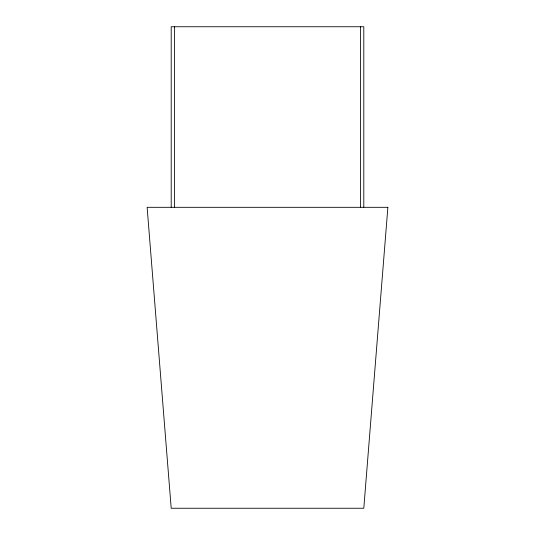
<?xml version="1.0" encoding="UTF-8"?>
<svg xmlns="http://www.w3.org/2000/svg" width="535" height="535" viewBox="0 0 535 535"><rect width="100%" height="100%" fill="white"/><g stroke="black" fill="none" stroke-linecap="round" stroke-linejoin="round"><path stroke-width="0.8" d="M363.8 207.312L363.8 26.75L171.2 26.75L171.2 207.312M360.516 26.75L360.516 207.312M174.484 26.75L174.484 207.312M387.875 207.312L363.8 508.25L171.2 508.25L147.125 207.312L387.875 207.312"/></g></svg>
